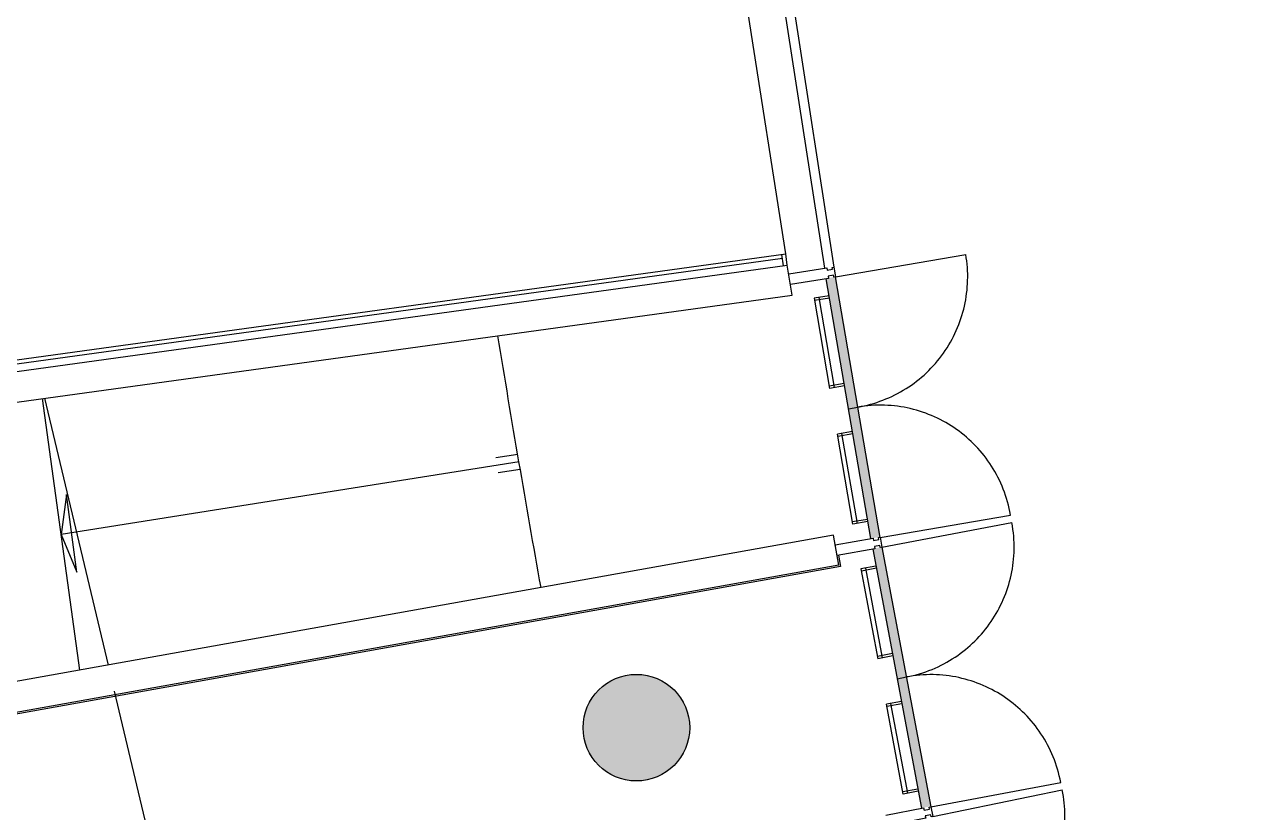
# Model space of a CAD drawing. Header units: centimetres. Extents: x 139057 to 200038, y 34824 to 80516.
# Drawn here: x 173020 to 173830, y 62433 to 62950 of the extents above; entities that cross this region are included whole.
import ezdxf

# ---------------------------------------------------------------- set-up
doc = ezdxf.new("R2010")
doc.units = ezdxf.units.CM
doc.header["$LTSCALE"] = 100
doc.linetypes.add('A0SHT-SGRM$0$HIDDEN', pattern=[9.524999999999999, 6.35, -3.175])
doc.linetypes.add('TR2010', pattern=[3, 2, -1])
for name, color, linetype in [('0.05', 57, 'Continuous'), ('0.10', 8, 'Continuous'), ('0.10 Intonaco', 8, 'Continuous'), ('0.15', 9, 'Continuous'), ('0.20 Cartongessi', 70, 'Continuous'), ('0.20 Cementi Armati', 4, 'Continuous'), ('0.20 Murature', 50, 'Continuous'), ('0.20 Vetrate', 3, 'Continuous')]:
    doc.layers.add(name, color=color, linetype=linetype)
doc.layers.add('410_STRUTTURE_001-AM_0', color=7, linetype='Continuous', lineweight=0)

msp = doc.modelspace()

# ---------------------------------------------------------------- hatches: boundary and pattern name
at = {"layer": '0.20 Vetrate'}
for points in [[(173575.1374909921, 62612.56540948313), (173581.2398788879, 62613.6623735891), (173551.963857873, 62784.36845082205), (173551.9639056312, 62784.36815828991), (173547.2824009476, 62783.60385801804), (173547.3307388524, 62783.30777788323), (173545.8954330987, 62783.07345053714)], [(173608.3634588333, 62435.56620966059), (173614.44748159, 62436.76083715421), (173582.4403620126, 62606.96917949033), (173577.7717332995, 62606.12994766396), (173577.8248105036, 62605.83468031299), (173576.3934180314, 62605.57737346899)]]:
    msp.add_hatch(color=5, dxfattribs=at).paths.add_polyline_path(points)
at = {"layer": '410_STRUTTURE_001-AM_0'}
h = msp.add_hatch(color=256, dxfattribs=at)
h.paths.add_polyline_path([(173097.3597190237, 66917.94424411071, 1), (173132.3597190237, 66917.94424411071, 1)])
h.paths.add_polyline_path([(172464.0278316519, 67114.31689942045), (172425.2407945941, 67124.09267337037), (172393.4695292661, 66998.03480293018), (172432.2565663221, 66988.25902898771)])
h.paths.add_polyline_path([(172268.7627634505, 66557.0875554101), (172239.6106112773, 66564.1693647669), (172225.4469925767, 66505.86506042046), (172254.5991447499, 66498.7832510711)])
h.paths.add_polyline_path([(171904.4153998984, 66525.13660018308, 1), (171974.4153998984, 66525.13660018308, 1)])
h.paths.add_polyline_path([(171852.1739725998, 66563.613365093), (171803.3583940106, 66574.43183480365), (171792.5399242999, 66525.6162562163), (171841.355502891, 66514.79778650565)])
h.paths.add_polyline_path([(171939.4722675221, 67132.43510292632), (171987.7863424743, 67119.56070347292), (172000.6607419295, 67167.8747784288), (171952.3466669755, 67180.7491778822)])
h.paths.add_polyline_path([(172118.755045435, 67125.68212919099, 1), (172048.755045435, 67125.68212919099, 1)])
h.paths.add_polyline_path([(171575.4020752242, 65289.1204673664), (171624.9607316019, 65282.49177383047), (171631.5894251397, 65332.05043021005), (171582.030768762, 65338.67912374598)])
h.paths.add_polyline_path([(171698.3442291195, 65301.53604114961, 1), (171768.3442291195, 65301.53604114961, 1)])
h.paths.add_polyline_path([(172000.85312024, 65311.96289384526), (171999.4899485378, 65287.00129923385), (172079.3920958998, 65282.69570370924), (172080.7372251569, 65307.65827054691)])
h.paths.add_polyline_path([(172504.8985963861, 65260.35914362383, 1), (172469.8985963861, 65260.35914362383, 1)])
h.paths.add_polyline_path([(173206.6802780988, 65219.16983307314, 1), (173276.6802780988, 65219.16983307314, 1)])
h.paths.add_polyline_path([(173189.9447935472, 64670.8234884904, 1), (173259.9447935472, 64670.8234884904, 1)])
h.paths.add_polyline_path([(171897.3524127068, 64618.34626780611), (171927.326457637, 64617.09861061138), (171929.8132949347, 64677.04705272776), (171899.8392500045, 64678.29470992249)])
h.paths.add_polyline_path([(171707.5735444153, 64680.86396315855, 1), (171637.5735444153, 64680.86396315855, 1)])
h.paths.add_polyline_path([(171506.142188274, 64661.20356748414), (171555.9392036131, 64656.70276053411), (171560.4400105687, 64706.49977587324), (171510.6429952277, 64711.00058283073)])
h.paths.add_polyline_path([(171463.9049486393, 64032.07795883876), (171513.8628991755, 64030.0277934016), (171515.9130646071, 64079.98574394148), (171465.9551140709, 64082.0359093712)])
h.paths.add_polyline_path([(171511.6954636598, 63977.07735274148), (171513.7404157227, 64027.03551694912), (171463.7822515151, 64029.08046901387), (171461.7372994522, 63979.12230480623)])
h.paths.add_polyline_path([(171605.5459887484, 64055.92791824949, 1), (171675.5459887484, 64055.92791824949, 1)])
h.paths.add_polyline_path([(171905.9447454462, 64101.36842717391), (171880.9642293832, 64102.3559473471), (171877.6854318554, 64022.42307797235), (171902.6659479203, 64021.43555779171)])
h.paths.add_polyline_path([(173199.5859544488, 64122.30648230177, 1), (173269.5859544488, 64122.30648230177, 1)])
h.paths.add_polyline_path([(173235.5815770669, 63574.88579462629, 1), (173305.5815770669, 63574.88579462629, 1)])
h.paths.add_polyline_path([(172861.3538126039, 63523.01742986005), (172858.6470479245, 63552.89507074815), (172798.891766152, 63547.48154138934), (172801.5985308295, 63517.60390050125)])
h.paths.add_polyline_path([(172419.0581464382, 63501.44394651216, 1), (172489.0581464382, 63501.44394651216, 1)])
h.paths.add_polyline_path([(171880.4413315101, 63484.64360186618), (171855.4627520429, 63485.67895043802), (171852.0309130239, 63405.7525054903), (171877.009492491, 63404.71715691846)])
h.paths.add_polyline_path([(171602.6261898788, 63428.01032598477, 1), (171672.6261898788, 63428.01032598477, 1)])
h.paths.add_polyline_path([(171448.5199661913, 63390.69967883241), (171498.5195865413, 63390.50483290267), (171498.7144324692, 63440.50445325088), (171448.714812121, 63440.69929918063)])
h.paths.add_polyline_path([(171461.0238141814, 62750.09874701661), (171510.984733312, 62752.07524890613), (171509.0082314262, 62802.036168033), (171459.0473122975, 62800.05966615093)])
h.paths.add_polyline_path([(171629.1265570564, 62798.43110591334, 1), (171699.1265570564, 62798.43110591334, 1)])
h.paths.add_polyline_path([(171855.4706596421, 62863.53864889753), (171830.5112730233, 62864.96356943411), (171825.83289633, 62785.10039323729), (171850.7922829489, 62783.67547270071)])
h.paths.add_polyline_path([(172533.4495628538, 62914.12447109979, 1), (172463.4495628538, 62914.12447109979, 1)])
h.paths.add_polyline_path([(172926.5678030649, 62958.34697044802), (172922.4660834844, 62988.06524591309), (172863.0295325579, 62979.86180675191), (172867.1312521385, 62950.14353129428)])
h.paths.add_polyline_path([(173367.848414837, 63029.82835367483, 1), (173297.848414837, 63029.82835367483, 1)])
h.paths.add_polyline_path([(173386.24267285, 62488.3931721614, 1), (173456.24267285, 62488.3931721614, 1)])
h.paths.add_polyline_path([(172594.1182385056, 62403.89431955826), (172652.4836014627, 62417.80418680024), (172638.5737342151, 62476.16954975736), (172580.208371258, 62462.25968251538)])
h.paths.add_polyline_path([(171941.7560345145, 62169.41576395345), (171966.3008515878, 62174.16479898405), (171951.2206217578, 62252.73069991332), (171926.6758046827, 62247.98166488272)])
h.paths.add_polyline_path([(171685.3039133685, 62168.54042054874, 1), (171755.3039133685, 62168.54042054874, 1)])
h.paths.add_polyline_path([(171551.442291808, 62111.48003848058), (171547.286914826, 62161.30706771624), (171497.4598855941, 62157.15169073057), (171501.615262576, 62107.32466150236)])
h.paths.add_polyline_path([(171564.3336824613, 61513.0765124948), (171570.6717270022, 61463.47984737319), (171620.2683921257, 61469.81789191228), (171613.9303475829, 61519.4145570339)])
h.paths.add_polyline_path([(171635.855889632, 61377.34213758421), (171643.1053991994, 61348.23123565477), (171691.6235690775, 61360.31375160229), (171684.3740595119, 61389.42465353173)])
h.paths.add_polyline_path([(171771.3557679529, 61539.72320581388, 1), (171841.3557679529, 61539.72320581388, 1)])
h.paths.add_polyline_path([(172069.2127251948, 61642.89797815841), (172044.6679081196, 61638.14894312781), (172059.7481379533, 61559.58304219854), (172084.2929550285, 61564.33207722914)])
h.paths.add_polyline_path([(171984.3172691694, 61420.39193277222), (172013.7710192563, 61426.09075848919), (172004.272976291, 61475.18034169984), (171974.8192262916, 61469.48151590836)])
h.paths.add_polyline_path([(172512.4951340767, 61527.42541616571), (172483.041384135, 61521.72659047109), (172492.5394269569, 61472.63700723064), (172521.9931769004, 61478.33583292526)])
h.paths.add_polyline_path([(172945.8367602812, 61590.26478228879), (172938.8818266509, 61619.4474637599), (172890.2440241898, 61607.85590771001), (172897.1989578219, 61578.67322623145)])
h.paths.add_polyline_path([(173500.5596211391, 61951.83399852526, 1), (173570.5596211391, 61951.83399852526, 1)])
h.paths.add_polyline_path([(173059.6497329368, 61182.920018682), (173051.0995533845, 61211.67579078835), (173003.1732665362, 61197.42549153578), (173011.7234460922, 61168.66971942943)])
h.paths.add_polyline_path([(172597.9666336911, 61085.67543613326), (172568.5128837494, 61079.97661043864), (172578.0109266589, 61030.88702713114), (172607.4646765298, 61036.58585281086)])
h.paths.add_polyline_path([(172067.6832129309, 60879.09528737676), (172097.1369629434, 60884.79411308628), (172087.6389199799, 60933.88369629693), (172058.1851700532, 60928.18487052035)])
h.paths.add_polyline_path([(171730.990910432, 60780.44430969816), (171780.2306723675, 60789.13026643705), (171771.5447156249, 60838.37002837074), (171722.3049536912, 60829.68407163185)])
h.paths.add_polyline_path([(171678.7967627874, 60771.2371955083), (171728.0365247229, 60779.92315225464), (171719.3505679803, 60829.16291418832), (171670.1108060466, 60820.47695744943)])
h.paths.add_polyline_path([(171771.4710482309, 60289.02154620898), (171781.9568795288, 60240.13343577993), (171830.8449899653, 60250.61926707786), (171820.3591586674, 60299.50737751436)])
h.paths.add_polyline_path([(171833.7782765949, 60251.2484169395), (171882.6663870314, 60261.73424823743), (171872.1805557316, 60310.62235867393), (171823.292445297, 60300.13652737599)])
h.paths.add_polyline_path([(172186.651190898, 60419.59954518241), (172157.1974408986, 60413.90071938348), (172166.6954838639, 60364.81113617283), (172196.1492337181, 60370.50996194196)])
h.paths.add_polyline_path([(172673.1438398255, 60539.2031011225), (172702.5975897523, 60544.90192690652), (172693.0995467702, 60593.99151019913), (172663.6457969869, 60588.29268445235)])
h.paths.add_polyline_path([(173205.4018225936, 60730.57644591641), (173195.6343868511, 60758.94186851543), (173148.358682525, 60742.66280894887), (173158.1261182638, 60714.29738635731)])
h.paths.add_polyline_path([(173311.7491003243, 60296.96382641208), (173358.2153403653, 60315.42699343127), (173347.137440153, 60343.3067374618), (173300.6712001121, 60324.84357043517)])
h.paths.add_polyline_path([(172771.8496829482, 60186.98156227332), (172742.3959330904, 60181.2827365042), (172751.8939759122, 60132.1931532712), (172781.3477257869, 60137.89197895092)])
h.paths.add_polyline_path([(172312.3601928378, 59877.55822356951), (172282.9064430544, 59871.85939782274), (172292.4044858931, 59822.76981449288), (172321.884768034, 59828.47377383125)])
h.paths.add_polyline_path([(173368.3424580289, 59347.78036966336), (173346.1866575951, 59403.53985770953), (173290.4204213457, 59381.40104801369), (173312.565977682, 59325.61781741094)])
h.paths.add_polyline_path([(174210.8866138241, 59878.92060211462, 1), (174280.8866138241, 59878.92060211462, 1)])
h.paths.add_polyline_path([(174066.1101680087, 60383.73236601961, 1), (173996.1101680087, 60383.73236601961, 1)])
h.paths.add_polyline_path([(173620.8625190525, 58923.47487779122, 1), (173550.8625190525, 58923.47487779122, 1)])
h.paths.add_polyline_path([(173884.8626483927, 58386.57705112707, 1), (173814.8626483927, 58386.57705112707, 1)])
h.paths.add_polyline_path([(174449.679906516, 59385.01524731678, 1), (174519.679906516, 59385.01524731678, 1)])
h.paths.add_polyline_path([(174781.9382740749, 58903.15787578535, 1), (174711.9382740749, 58903.15787578535, 1)])
h.paths.add_polyline_path([(175067.0543283118, 58434.46445804995, 1), (174997.0543283118, 58434.46445804995, 1)])
h.paths.add_polyline_path([(175304.3681970151, 57980.01926582467, 1), (175374.3681970151, 57980.01926582467, 1)])
h.paths.add_polyline_path([(175703.1726928732, 57540.86822194767, 1), (175633.1726928732, 57540.86822194767, 1)])
h.paths.add_polyline_path([(175196.3066666542, 56374.69601551604, 1), (175126.3066666542, 56374.69601551604, 1)])
h.paths.add_polyline_path([(176052.7046627315, 57118.0307950021, 1), (175982.7046627315, 57118.0307950021, 1)])
h.paths.add_polyline_path([(176488.7404525323, 56567.51888409418, 1), (176418.7404525323, 56567.51888409418, 1)])
h.paths.add_polyline_path([(176794.7795240084, 55975.90142373901, 1), (176864.7795240084, 55975.90142373901, 1)])
h.paths.add_polyline_path([(175491.6263574237, 55908.34433579606, 1), (175561.6263574237, 55908.34433579606, 1)])
h.paths.add_polyline_path([(177107.5290063886, 55348.51975185585, 1), (177177.5290063886, 55348.51975185585, 1)])
h.paths.add_polyline_path([(177367.6740656426, 55079.57794956279), (177360.9805902044, 55098.42463061374), (177342.1339091571, 55091.7311551736), (177348.8273845973, 55072.88447412264)])
h.paths.add_polyline_path([(177392.9484938445, 55032.33129068625), (177376.2148077065, 55079.44799313855), (177347.9447858917, 55069.40778133434), (177364.6784718191, 55022.29107880753)])
h.paths.add_polyline_path([(177483.4620507607, 54775.83300411862), (177493.5022625929, 54747.56298207652), (177540.6189660119, 54764.29666842681), (177530.5787541667, 54792.56669050616)])

# ---------------------------------------------------------------- linework, layer by layer
at = {"layer": '0.05'}
for p, q in [((173343.4295736054, 62667.79614101511, -3.490789228516181e-08), (173329.0259513563, 62665.51742049467, -3.490789228516181e-08)), ((173344.1794326814, 62662.8525871278, -3.490789228516181e-08), (173043.6747569503, 62615.10810469997, -3.490789228516181e-08)), ((173344.9271359766, 62657.90869218272, -3.490789228516181e-08), (173330.5235137256, 62655.62997166228, -3.490789228516181e-08))]:
    msp.add_line(p, q, dxfattribs=at)
at = {"layer": '0.05', "elevation": -3.490789228516181e-08}
msp.add_lwpolyline([(173053.829796367, 62590.44930622887), (173047.2096340848, 62641.54077021193), (173043.674756969, 62615.10810465526)], close=True, dxfattribs=at)
at = {"layer": '0.10'}
for p, q in [((173518.2508560797, 62961.00538870853, -3.490789228516181e-08), (173544.7516685805, 62790.08071839225, -3.490789228516181e-08)), ((173524.3350527665, 62962.230077313, -3.490789228516181e-08), (173550.9215874939, 62790.75251665872, -3.490789228516181e-08)), ((173575.1374909921, 62612.56540948313, -3.490789228516181e-08), (173545.8954330987, 62783.07345053714, -3.490789228516181e-08)), ((173581.2952935869, 62613.33925502163, -3.490789228516181e-08), (173551.9638195435, 62784.36867432457, -3.490789228516181e-08)), ((173560.518770863, 62697.8059674741, -3.490789228516181e-08), (173566.6301832298, 62698.85031064015, -3.490789228516181e-08)), ((173576.3934180314, 62605.57737346899, -3.490789228516181e-08), (173608.3634588333, 62435.56620966059, -3.490789228516181e-08)), ((173582.4409108186, 62606.9662610234, -3.490789228516181e-08), (173614.5098938165, 62436.42893969428, -3.490789228516181e-08)), ((173592.382199003, 62520.55179349494, -3.490789228516181e-08), (173598.4754023185, 62521.69760035884, -3.490789228516181e-08))]:
    msp.add_line(p, q, dxfattribs=at)
at = {"layer": '0.10', "linetype": 'A0SHT-SGRM$0$HIDDEN'}
for p, q in [((173074.5889187424, 62529.49958123427, 2.193392580353819e-07), (173032.8456341872, 62704.65308306527, 3.795206887050609e-07)), ((173140.6133146813, 62252.46330395502, -3.401603762361155e-08), (173078.6525407681, 62512.44875172686, 2.037459285496575e-07))]:
    msp.add_line(p, q, dxfattribs=at)
at = {"layer": '0.10', "linetype": 'A0SHT-SGRM$0$HIDDEN', "elevation": -3.490789228516181e-08}
msp.add_lwpolyline([(173130.5438132944, 62745.87227688146, -0.0197821406187428), (173020.795362326, 63631.97312033337)], format="xyb", dxfattribs=at)
at = {"layer": '0.10', "ltscale": 50, "elevation": -3.490789228516181e-08}
msp.add_lwpolyline([(173519.2972805152, 62799.42915444237), (173494.7010038408, 62957.54713610721), (173493.6694450049, 62964.57179882538), (173447.8733640915, 63315.47351584744)], dxfattribs=at)
at = {"layer": '0.10 Intonaco'}
for p, q in [((173555.269532763, 62594.17379691613, -3.490789228516181e-08), (172847.2457922666, 62467.48777345729, -3.490789228516181e-08)), ((173553.9450054603, 62601.54205596608, -3.490789228516181e-08), (173555.269532763, 62594.17379691613, -3.490789228516181e-08))]:
    msp.add_line(p, q, dxfattribs=at)
at = {"layer": '0.15'}
msp.add_line((173055.9286484109, 62526.16071657252, -3.490789228516181e-08), (173031.3666090729, 62704.44932419222, -3.490789228516181e-08), dxfattribs=at)
at = {"layer": '0.15', "elevation": -3.490789228516181e-08}
msp.add_lwpolyline([(173358.6284792019, 62580.32251323175, -0.003660436117358127), (173330.310283898, 62745.63349653196)], format="xyb", dxfattribs=at)
at = {"layer": '0.20 Cartongessi', "color": 8}
for p, q in [((172962.4886082994, 62720.19642812174, -3.490789228516181e-08), (173517.161863851, 62796.61135464322, -3.490789228516181e-08)), ((173517.8442469785, 62791.65813818735, -3.490789228516181e-08), (173516.8206722854, 62799.08796287489, -3.490789228516181e-08))]:
    msp.add_line(p, q, dxfattribs=at)
at = {"layer": '0.20 Cartongessi'}
for p in [(172964.592724471, 62723.00991578561, -3.490789228516181e-08), (173520.3208552065, 62791.99932975483, -3.490789228516181e-08)]:
    msp.add_line(p, (173519.2972805152, 62799.42915444237, -3.490789228516181e-08), dxfattribs=at)
at = {"layer": '0.20 Cementi Armati'}
msp.add_circle((173421.2431262532, 62488.39067849678, -3.490789228516181e-08), 34.99999999981374, dxfattribs=at)
at = {"layer": '0.20 Murature'}
for p, q in [((172782.3386564242, 62690.33072588754, -3.490789228516181e-08), (173520.3208552065, 62791.99932975483, -3.490789228516181e-08)), ((173523.544410708, 62772.25452333104, -3.490789228516181e-08), (173520.3208552065, 62791.99932975483, -3.490789228516181e-08)), ((172797.546504716, 62672.23694345516, -3.490789228516181e-08), (173523.544410708, 62772.25452333104, -3.490789228516181e-08)), ((173550.5697319867, 62614.66638147247, -3.490789228516181e-08), (172841.3815621255, 62487.77200776499, -3.490789228516181e-08)), ((173554.1082404262, 62594.98188965928, -3.490789228516181e-08), (173550.5697319867, 62614.66638147247, -3.490789228516181e-08)), ((173554.1082404262, 62594.98188965928, -3.490789228516181e-08), (172846.0275263774, 62468.2856719808, -3.490789228516181e-08))]:
    msp.add_line(p, q, dxfattribs=at)
at = {"layer": '0.20 Vetrate', "color": 57, "linetype": 'TR2010'}
for p, q in [((173551.9644175289, 62784.36501537424, -3.490789228516181e-08), (173637.479122263, 62799.03078107697, -3.490789228516181e-08)), ((173581.2952935869, 62613.33925502163, -3.490789228516181e-08), (173666.8100032384, 62628.00499204707, -3.490789228516181e-08)), ((173582.4409108186, 62606.9662610234, -3.490789228516181e-08), (173667.7095714832, 62623.00075252515, -3.490789228516181e-08)), ((173614.5091800714, 62436.43257783514, -3.490789228516181e-08), (173699.7778461134, 62452.46704073411, -3.490789228516181e-08)), ((173615.756915108, 62430.07815340322, -3.490789228516181e-08), (173700.7576247292, 62447.4772560538, -3.490789228516181e-08))]:
    msp.add_line(p, q, dxfattribs=at)
at = {"layer": '0.20 Vetrate', "color": 57}
for p, q in [((173547.8026162038, 62771.95267301959, -3.490789228516181e-08), (173537.9465108017, 62770.26235165608, -3.490789228516181e-08)), ((173537.9465108054, 62770.26235165608, -3.490789228516181e-08), (173548.0884389995, 62711.12571925086, -3.490789228516181e-08)), ((173548.0561644087, 62770.47425721001, -3.490789228516181e-08), (173538.2000590066, 62768.78393584651, -3.490789228516181e-08)), ((173540.9033424245, 62770.76944806588, -3.490789228516181e-08), (173551.0452706205, 62711.63281566065, -3.490789228516181e-08)), ((173557.6909961948, 62714.29445642394, -3.490789228516181e-08), (173547.8348907965, 62712.60413506043, -3.490789228516181e-08)), ((173557.9445443997, 62712.81604061437, -3.490789228516181e-08), (173548.0884390014, 62711.12571925086, -3.490789228516181e-08)), ((173563.0936193081, 62682.79223738772, -3.490789228516181e-08), (173553.2375133416, 62681.10191932481, -3.490789228516181e-08)), ((173563.3794217078, 62621.96528352213, -3.490789228516181e-08), (173553.2375133397, 62681.10191933226, -3.490789228516181e-08)), ((173563.3471670175, 62681.31382149619, -3.490789228516181e-08), (173553.4910610529, 62679.62350343329, -3.490789228516181e-08)), ((173566.3362535002, 62622.472378941, -3.490789228516181e-08), (173556.1943451321, 62681.60901474368, -3.490789228516181e-08)), ((173572.9819799649, 62625.13401747656, -3.490789228516181e-08), (173563.1258739965, 62623.44369941366, -3.490789228516181e-08)), ((173573.2355276743, 62623.65560158503, -3.490789228516181e-08), (173563.379421706, 62621.96528352213, -3.490789228516181e-08)), ((173578.4785862068, 62594.48880870056, -3.490789228516181e-08), (173568.6508389252, 62592.64073310953, -3.490789228516181e-08)), ((173568.6508389252, 62592.64073310953, -3.490789228516181e-08), (173579.7392924546, 62533.67424941969, -3.490789228516181e-08)), ((173578.7557975451, 62593.01464660627, -3.490789228516181e-08), (173568.9280502616, 62591.16657101524, -3.490789228516181e-08)), ((173571.5991631119, 62593.1951557861, -3.490789228516181e-08), (173582.6876166394, 62534.22867209625, -3.490789228516181e-08)), ((173589.2898283979, 62536.99648710501, -3.490789228516181e-08), (173579.4620811181, 62535.14841151398, -3.490789228516181e-08)), ((173589.5670397362, 62535.52232501072, -3.490789228516181e-08), (173579.7392924564, 62533.67424942714, -3.490789228516181e-08)), ((173595.1966677146, 62505.58490659457, -3.490789228516181e-08), (173585.3689198146, 62503.73683430415, -3.490789228516181e-08)), ((173596.457353572, 62444.77034689647, -3.490789228516181e-08), (173585.3689198146, 62503.73683430415, -3.490789228516181e-08)), ((173595.4738785593, 62504.11074441087, -3.490789228516181e-08), (173585.6461306611, 62502.26267212045, -3.490789228516181e-08)), ((173599.4056779413, 62445.32476858955, -3.490789228516181e-08), (173588.3172441857, 62504.29125598979, -3.490789228516181e-08)), ((173606.0078906274, 62448.09258137804, -3.490789228516181e-08), (173596.1801427255, 62446.24450908017, -3.490789228516181e-08)), ((173606.2851014721, 62446.61841919434, -3.490789228516181e-08), (173596.4573535701, 62444.77034689647, -3.490789228516181e-08))]:
    msp.add_line(p, q, dxfattribs=at)
at = {"layer": '0.20 Vetrate'}
msp.add_line((173552.9607761527, 62601.36513109666, -3.490789228516181e-08), (173551.7046156513, 62608.35312514168, -3.490789228516181e-08), dxfattribs=at)
at = {"layer": '0.20 Vetrate', "elevation": -3.490789228516181e-08}
for points in [[(173521.2602328515, 62786.24551756841), (173546.1867417736, 62790.31500777018), (173546.4477791587, 62788.71609725219), (173550.0500874805, 62789.30420842928), (173549.837388002, 62790.60703881246), (173550.9165843638, 62790.78322790724), (173551.9639056312, 62784.36815828991), (173550.8847092694, 62784.19196919513), (173550.672009789, 62785.49479957831), (173547.0697014692, 62784.90668840122), (173547.3307388524, 62783.30777788323), (173522.4042299303, 62779.23828768146)], [(173551.7105678829, 62608.35419016492), (173576.5686500022, 62612.82267435801), (173576.8552808488, 62611.22815307391), (173580.4477003241, 62611.87392572474), (173580.2141466836, 62613.17317965788), (173581.290380499, 62613.36664324415), (173582.4403865883, 62606.96918390852), (173581.3641527748, 62606.7757203148), (173581.1305991324, 62608.07497424793), (173577.5381796571, 62607.42920158964), (173577.8248105036, 62605.83468031299), (173552.9667283861, 62601.3661961199)], [(173585.0069637155, 62430.98004812908), (173609.7902355982, 62435.84636423153), (173610.1023853651, 62434.25664165032), (173613.683993478, 62434.95990783882), (173613.4296464125, 62436.25525167), (173614.5026413078, 62436.46593944144), (173615.7550331528, 62430.08773321819), (173614.6820382575, 62429.87704544675), (173614.4276911883, 62431.17238927793), (173610.8460830754, 62430.46912308198), (173611.1582328441, 62428.87940050077), (173586.3749609633, 62424.01308440578)]]:
    msp.add_lwpolyline(points, dxfattribs=at)
at = {"layer": '0.20 Vetrate', "color": 57, "linetype": 'TR2010'}
for centre, radius, start, end in [((173551.9644175289, 62784.36501537424, -3.490789228516181e-08), 86.76318003131377, 279.7315503092186, 9.731550501550013), ((173581.2952935869, 62613.33925502163, -3.490789228516181e-08), 86.76318003131375, 9.731533166681833, 99.73153132439886), ((173582.4409108186, 62606.9662610234, -3.490789228516181e-08), 86.76318003131377, 280.6499127060971, 10.64991258148856), ((173614.5091800714, 62436.43257783514, -3.490789228516181e-08), 86.76318003131378, 10.64989520845592, 100.6498930121726), ((173615.756915108, 62430.07815340322, -3.490789228516181e-08), 86.7631800313138, 281.5682775216896, 11.56828005483542)]:
    msp.add_arc(centre, radius, start, end, dxfattribs=at)
at = {"layer": '410_STRUTTURE_001-AM_0'}
msp.add_circle((173421.24267285, 62488.3931721614, -4.486460389962985e-07), 35, dxfattribs=at)

doc.saveas('drawing.dxf')
